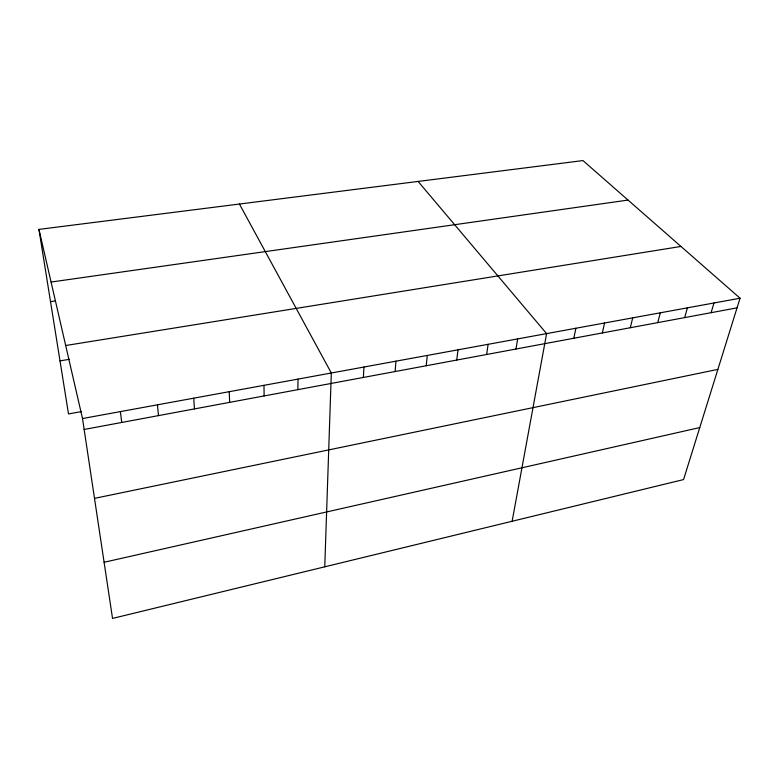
<?xml version="1.0" encoding="UTF-8"?>
<svg xmlns="http://www.w3.org/2000/svg" width="779" height="779" viewBox="0 0 779 779"><rect width="100%" height="100%" fill="white"/><g stroke="black" fill="none" stroke-linecap="round" stroke-linejoin="round"><path stroke-width="1.17" d="M297.89 389.646L297.997 379.11M324.755 566.81L331.318 373.005L239.426 204.04M363.365 377.455L363.959 367.036M395.119 371.544L395.936 361.183M426.23 365.74L427.281 355.448M456.737 360.064L458.003 349.829M486.651 354.494L488.112 344.318M515.99 349.031L517.645 338.914M512.134 521.258L546.605 333.616L418.109 181.439M573.841 338.252L575.876 328.261M602.352 332.945L604.562 323.003M630.318 327.735L632.704 317.861M657.758 322.623L660.31 312.807M684.683 317.608L687.39 307.851M711.11 312.681L713.963 302.982M740.05 298.211L683.563 479.572L112.536 618.419L82.506 418.537L38.95 229.396L582.965 160.581L740.05 298.211L82.506 418.537M104.104 562.272L699.756 427.574M94.502 498.365L717.878 369.392M84.142 429.463L737.051 307.851M81.649 411.555L68.503 413.931L38.95 229.396M60.002 360.872L69.535 359.294M65.689 345.516L680.963 246.446M50.518 301.648L55.29 300.937M51.073 282.047L628.04 200.076M120.394 411.604L121.719 422.461M157.465 404.827L158.468 415.616M193.728 398.186L194.448 408.917M229.23 391.691L229.659 402.353M263.974 385.332L264.13 395.936"/></g></svg>
